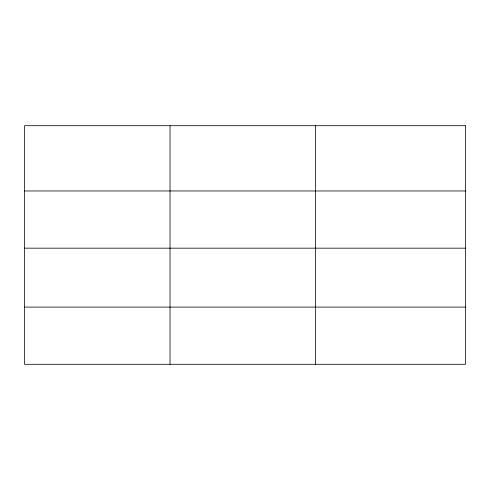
<?xml version="1.0" encoding="UTF-8"?>
<svg xmlns="http://www.w3.org/2000/svg" width="490" height="490" viewBox="0 0 490 490"><rect width="100%" height="100%" fill="white"/><g stroke="black" fill="none" stroke-linecap="round" stroke-linejoin="round"><path stroke-width="0.73" d="M24.5 190.965L465.5 190.965M24.5 248.167L465.5 248.167M24.5 307.095L465.5 307.095M315.56 125.703L315.56 364.297M170.03 125.703L170.03 364.297M465.5 125.703L24.5 125.703L24.5 364.297L465.5 364.297L465.5 125.703"/></g></svg>
